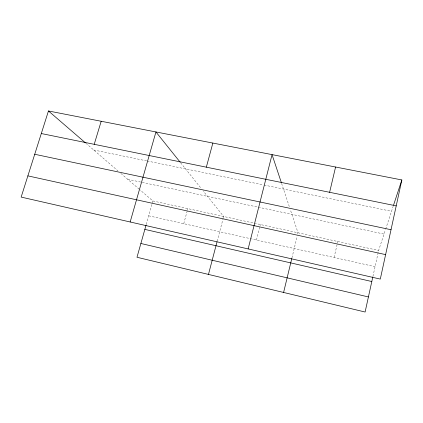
<?xml version="1.0" encoding="UTF-8"?>
<svg xmlns="http://www.w3.org/2000/svg" width="423" height="423" viewBox="0 0 423 423"><rect width="100%" height="100%" fill="white"/><g stroke="black" fill="none" stroke-linecap="round" stroke-linejoin="round"><path stroke-width="0.32" stroke-dasharray="2.12 1.59" d="M372.938 276.362L378.622 250.464L385.448 229.747M334.107 257.475L337.792 241.512M291.944 257.898L297.099 236.563M297.707 234.046L298.014 232.787L290.268 209.459M256.47 240.026L260.378 224.539M217.158 241.284L223.164 218.395M223.328 217.76L223.661 216.486L203.056 190.768M183.741 223.682L187.326 210.511M187.495 209.882L187.838 208.629M146.242 224.444L152.867 200.962L140.098 189.959M385.649 229.134L393.157 206.35M93.721 149.985L146.559 160.862M147.193 160.994L263.444 184.925M264.089 185.057L391.529 211.294M127.735 179.304L384.031 234.056M152.867 200.962L378.622 250.464M148.679 215.804L249.491 238.456M250.125 238.598L375.064 266.68M85.816 143.175L117.89 170.818M120.841 173.361L139.601 189.53M180.616 162.755L201.433 188.737M281.612 183.408L289.448 207.006"/><path stroke-width="0.63" d="M401.85 179.955L380.293 279.09L21.15 197.086L48.455 110.974L401.85 179.955L393.564 205.113M372.795 277.007L365.107 312.026L136.989 257.263L146.072 225.062M329.617 192.301L335.582 167.022M283.595 292.457L291.796 258.522M248.137 248.914L272.052 154.617L281.406 182.784M208.47 274.421L216.994 241.919M206.339 167.17L212.854 143.064M130.162 221.975L155.939 131.955L180.203 162.242M94.218 144.317L101.182 121.264M41.301 133.536L396.214 205.874M34.728 154.268L391.026 229.726M27.876 175.873L385.612 254.62M144.851 229.388L371.806 281.528M140.875 243.479L368.422 296.946M48.455 110.974L85.324 142.752"/></g></svg>
